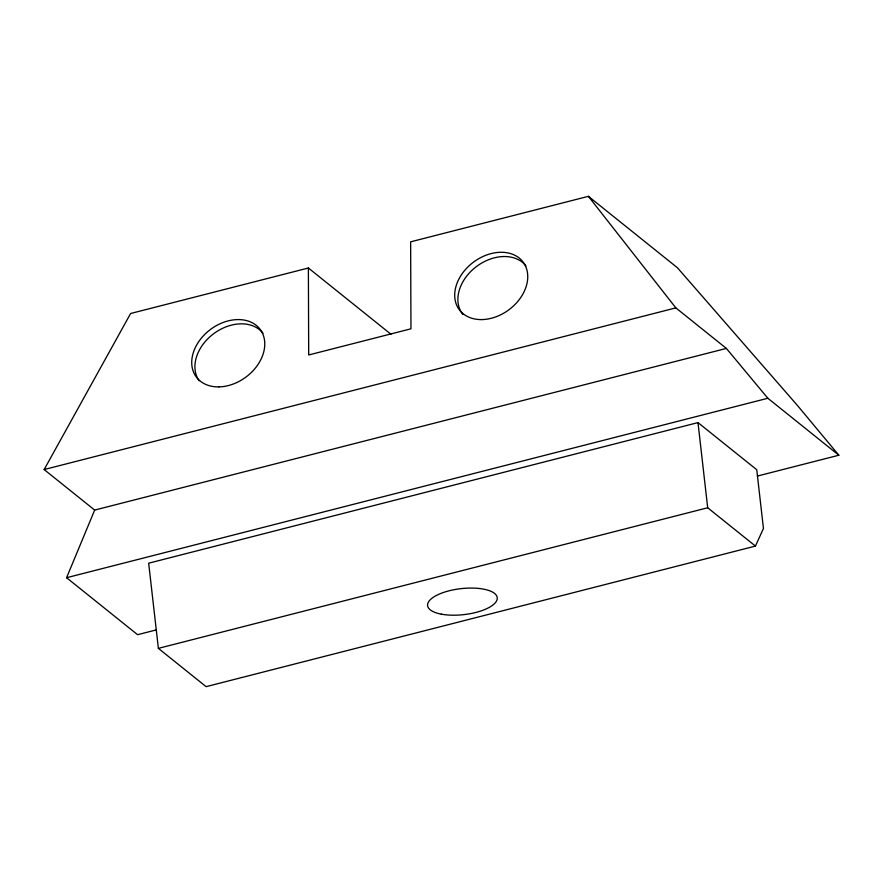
<?xml version="1.0" encoding="UTF-8"?>
<svg xmlns="http://www.w3.org/2000/svg" width="883" height="883" viewBox="0 0 883 883"><rect width="100%" height="100%" fill="white"/><g stroke="black" fill="none" stroke-linecap="round" stroke-linejoin="round"><path stroke-width="1.32" d="M156.291 629.91L137.582 634.689L66.578 577.725L94.669 510.087L726.367 348.421L767.846 398.255L838.85 455.22L757.371 476.069M755.44 546.08L763.453 528.487L756.753 469.745L697.989 422.604L148.664 563.199L158.377 648.365L206.114 686.665L755.44 546.08L707.691 507.769L697.989 422.604M94.669 510.087L44.15 469.557L130.618 313.498L308.377 268.002L390.981 334.271M838.85 455.22L797.371 405.385L677.438 267.77L588.398 196.335L410.639 241.832L410.959 328.807L308.697 354.977L308.377 268.002M44.15 469.557L675.848 307.891L726.367 348.421M66.578 577.725L767.846 398.255M158.377 648.365L707.691 507.769M588.398 196.335L675.848 307.891M199.094 380.716A39.823 29.68 -36.7 0 1 213.752 333.642A39.823 29.68 -36.7 0 1 263.002 333.233M462.835 314.447A39.823 29.68 -36.7 0 1 476.036 266.854A39.823 29.68 -36.7 0 1 525.981 265.926M481.897 319.58A39.823 29.68 -36.7 0 0 526.478 268.531A39.823 29.68 -36.7 0 0 465.319 269.679A39.823 29.68 -36.7 0 0 481.897 319.58M218.918 386.886A39.823 29.68 -36.7 0 0 263.509 335.838A39.823 29.68 -36.7 0 0 202.35 336.975A39.823 29.68 -36.7 0 0 218.918 386.886M441.312 614.16A35.044 13.068 -6.5 0 0 496.986 599.91A35.044 13.068 -6.5 0 0 448.95 590.837A35.044 13.068 -6.5 0 0 441.312 614.16"/></g></svg>
